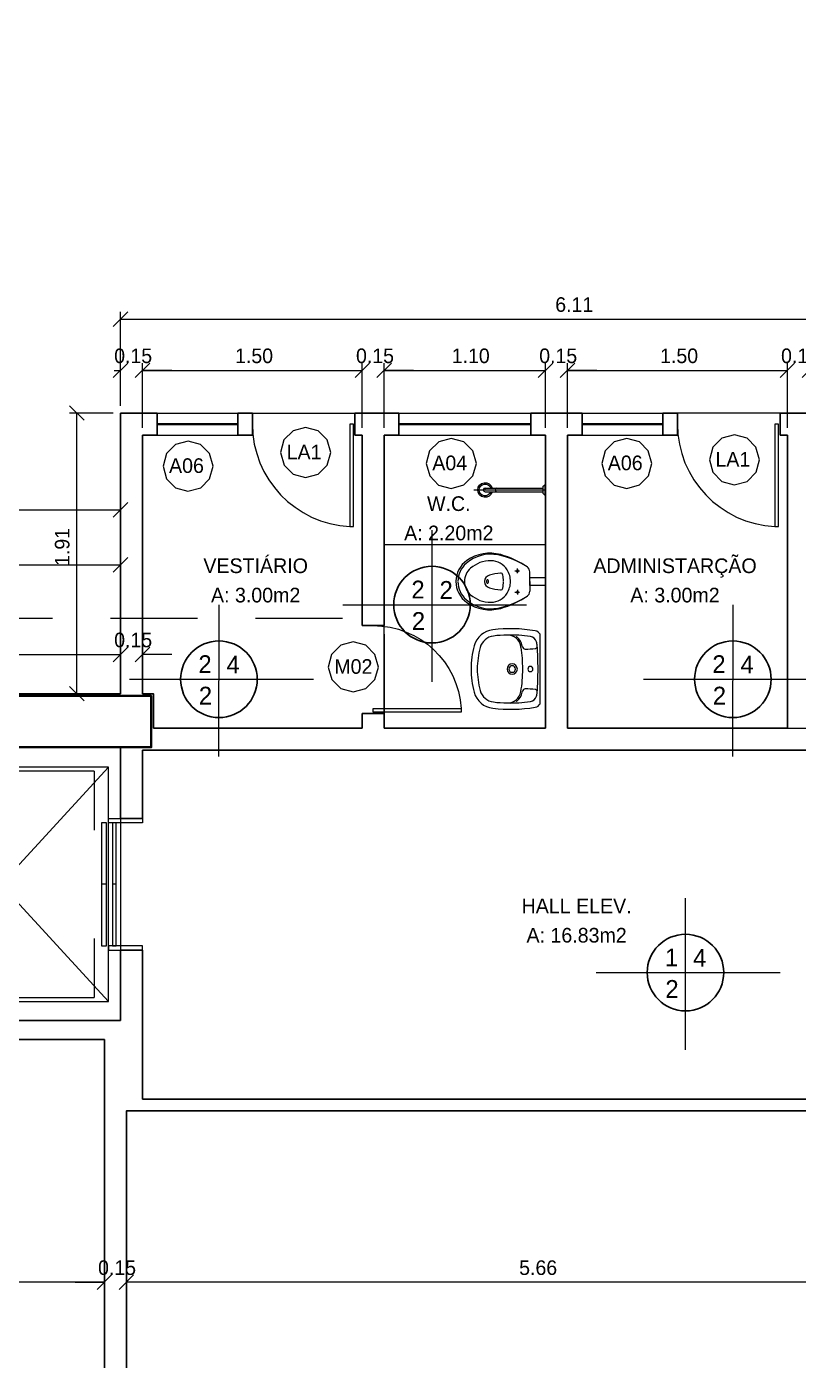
# Model space of a CAD drawing. Header units: metres. Extents: x 2.9 to 62.3, y 8 to 50.1.
# Drawn here: x 20.52 to 25.79, y 17.63 to 26.72 of the extents above; entities that cross this region are included whole.
import ezdxf
from ezdxf.enums import TextEntityAlignment as Align

# ---------------------------------------------------------------- set-up
doc = ezdxf.new("R2010")
doc.units = ezdxf.units.M
doc.header["$MEASUREMENT"] = 0
for name, pattern in [('DGN Style 2', [0.98853, 0.593118, -0.395412]), ('DGN Style 3', [1.383942, 0.98853, -0.395412]), ('DGN Style 4', [1.582636, 0.790824, -0.395412, 0.00098853, -0.395412])]:
    doc.linetypes.add(name, pattern=pattern)
doc.layers.get('Defpoints').update_dxf_attribs({"lineweight": 0})
for name, color, linetype, lineweight in [('24 - Textos Gerais', 7, 'Continuous', 0), ('34 - Mobiliário', 7, 'Continuous', 0), ('Level 12', 7, 'Continuous', 0), ('Level 14', 7, 'Continuous', 0), ('Level 15', 7, 'Continuous', 0), ('Level 24-1', 7, 'Continuous', 0), ('Level 3', 7, 'Continuous', 0), ('Level 43', 7, 'Continuous', 0), ('Level 44', 7, 'Continuous', 0), ('Level 7', 7, 'Continuous', 0)]:
    doc.layers.add(name, color=color, linetype=linetype, lineweight=lineweight)
doc.styles.add('Style-INTL_ENGINEERING', font='INTL_ENGINEERING.shx')
doc.dimstyles.get("Standard").update_dxf_attribs({"dimtxt": 0.18, "dimasz": 0.18, "dimexe": 0.18, "dimexo": 0.0625, "dimgap": 0.09, "dimtad": 0, "dimtih": 1, "dimtoh": 1, "dimdec": 4, "dimzin": 1, "dimdsep": 46, "dimtxsty": 'Standard', "dimcen": 0, "dimadec": 0, "dimazin": 0, "dimtfac": 1, "dimtdec": 4, "dimtofl": 0, "dimtmove": 0, "dimatfit": 3, "dimfxl": 0, "dimtolj": 1, "dimtzin": 1, "dimarcsym": 0})

# ---------------------------------------------------------------- blocks, each defined once
blk = doc.blocks.new('P70D')
at = {"layer": 'Level 14', "color": 7, "linetype": 'Continuous', "lineweight": 13}
for p, q in [((0.035, 0.775), (0.01, 0.775)), ((0.01, 0.775), (0.01, 0.075)), ((0.035, 0.075), (0.035, 0.775)), ((0.01, 0.075), (0.035, 0.075))]:
    blk.add_line(p, q, dxfattribs=at)
blk.add_arc((0, 0.075), 0.7, 0, 87.13402, dxfattribs=at)
at = {"layer": 'Level 7', "color": 7, "linetype": 'Continuous', "lineweight": 30}
for p, q in [((0, 0), (0, 0.15)), ((0.7, 0), (0.7, 0.15))]:
    blk.add_line(p, q, dxfattribs=at)
blk = doc.blocks.new('P60D')
at = {"layer": 'Level 14', "color": 7, "linetype": 'Continuous', "lineweight": 13}
for p, q in [((0.035, 0.675), (0.01, 0.675)), ((0.01, 0.675), (0.01, 0.075)), ((0.035, 0.075), (0.035, 0.675)), ((0.01, 0.075), (0.035, 0.075))]:
    blk.add_line(p, q, dxfattribs=at)
blk.add_arc((0, 0.075), 0.6, 0, 86.65585, dxfattribs=at)
at = {"layer": 'Level 7', "color": 7, "linetype": 'Continuous', "lineweight": 30}
for p, q in [((0, 0), (0, 0.15)), ((0.6, 0), (0.6, 0.15))]:
    blk.add_line(p, q, dxfattribs=at)
blk = doc.blocks.new('*U21')
at = {"layer": '24 - Textos Gerais', "color": 172, "linetype": 'Continuous', "lineweight": 0}
for p, q in [((-0.2441, 0.035), (-0.2441, -0.035)), ((-0.2441, 0.035), (-0.2391, 0.035)), ((-0.2391, 0.035), (-0.2391, -0.035)), ((-0.2291, 0.025), (-0.2391, 0.035)), ((-0.2291, -0.025), (-0.2291, 0.025)), ((0.168, 0.0125), (-0.2291, 0.0125)), ((-0.2441, -0.035), (-0.2391, -0.035)), ((-0.2391, -0.035), (-0.2291, -0.025)), ((0.168, -0.0125), (-0.2291, -0.0125))]:
    blk.add_line(p, q, dxfattribs=at)
at = {"layer": '24 - Textos Gerais', "color": 172, "linetype": 'DGN Style 4', "lineweight": 13}
blk.add_line((0.2441, 0), (-0.2441, 0), dxfattribs=at)
at = {"layer": '24 - Textos Gerais', "color": 172, "linetype": 'Continuous', "lineweight": 0, "extrusion": (0, 0, -1)}
for centre in [(-0.088, 0), (-0.168, 0)]:
    blk.add_arc(centre, 0.0125, 90, 270, dxfattribs=at)
at = {"layer": '24 - Textos Gerais', "color": 172, "linetype": 'Continuous', "lineweight": 0}
for radius, start, end in [(0.05, 194.47751, 165.52249), (0.04, 198.20996, 161.79004)]:
    blk.add_arc((0.168, 0), radius, start, end, dxfattribs=at)
blk.add_point((0.168, 0.011), dxfattribs=at)
blk = doc.blocks.new('*D30')
at = {"layer": 'Defpoints'}
for p in [(21.2045, 18.4858), (26.8595, 18.4858), (21.2045, 18.1599), (24.032, 18.1599)]:
    blk.add_point(p, dxfattribs=at)
at = {"layer": 'Level 43', "color": 2, "linetype": 'Continuous', "lineweight": 0}
for p, q in [((21.2045, 18.4363), (21.2045, 18.1104)), ((26.8595, 18.4363), (26.8595, 18.1104)), ((21.1547, 18.1102), (21.2542, 18.2097)), ((26.9092, 18.2097), (26.8097, 18.1102)), ((26.8595, 18.1599), (21.2045, 18.1599))]:
    blk.add_line(p, q, dxfattribs=at)
at = {"layer": 'Level 43', "color": 2, "linetype": 'Continuous', "lineweight": 0, "style": 'Style-INTL_ENGINEERING'}
blk.add_text('5.66', height=0.0995, dxfattribs=at).set_placement((23.8847, 18.2592), align=Align.MIDDLE_LEFT)
blk = doc.blocks.new('_Oblique')
at = {"color": 0, "linetype": 'ByBlock', "lineweight": -2}
blk.add_line((0.5, 0.5), (-0.5, -0.5), dxfattribs=at)
blk = doc.blocks.new('*D31')
at = {"layer": 'Defpoints'}
for p in [(21.0545, 18.9725), (21.2045, 18.4858), (21.0545, 18.1599), (21.1295, 18.1599)]:
    blk.add_point(p, dxfattribs=at)
at = {"layer": 'Level 43', "color": 2, "linetype": 'Continuous', "lineweight": 0}
for p, q in [((21.0545, 18.923), (21.0545, 18.1104)), ((21.2045, 18.4363), (21.2045, 18.1104)), ((21.1042, 18.2097), (21.0047, 18.1102)), ((21.1547, 18.1102), (21.2542, 18.2097)), ((20.855, 18.1599), (21.0545, 18.1599)), ((21.2474, 18.1599), (21.2045, 18.1599))]:
    blk.add_line(p, q, dxfattribs=at)
at = {"layer": 'Level 43', "color": 2, "linetype": 'Continuous', "lineweight": 0, "style": 'Style-INTL_ENGINEERING'}
blk.add_text('0.15', height=0.0995, dxfattribs=at).set_placement((21.0115, 18.2592), align=Align.MIDDLE_LEFT)
blk = doc.blocks.new('*D32')
at = {"layer": 'Defpoints'}
for p in [(21.0545, 18.9725), (15.3343, 18.1599), (18.1944, 18.1599), (15.3343, 17.7912)]:
    blk.add_point(p, dxfattribs=at)
at = {"layer": 'Level 43', "color": 2, "linetype": 'Continuous', "lineweight": 0}
for p, q in [((21.0545, 18.923), (21.0545, 18.1104)), ((15.2845, 18.1102), (15.384, 18.2097)), ((15.3343, 17.8407), (15.3343, 18.2094)), ((21.1042, 18.2097), (21.0047, 18.1102)), ((21.0545, 18.1599), (15.3343, 18.1599))]:
    blk.add_line(p, q, dxfattribs=at)
at = {"layer": 'Level 43', "color": 2, "linetype": 'Continuous', "lineweight": 0, "style": 'Style-INTL_ENGINEERING'}
blk.add_text('5.72', height=0.0995, dxfattribs=at).set_placement((18.0526, 18.2592), align=Align.MIDDLE_LEFT)
blk = doc.blocks.new('*D95')
at = {"layer": 'Defpoints'}
for p in [(24.219, 24.7299), (27.2738, 24.7299), (21.1643, 24.089), (27.2738, 21.939)]:
    blk.add_point(p, dxfattribs=at)
at = {"layer": 'Level 43', "color": 2, "linetype": 'Continuous', "lineweight": 0}
for p, q in [((21.1145, 24.6801), (21.214, 24.7796)), ((21.1643, 24.1385), (21.1643, 24.7794)), ((27.3236, 24.7796), (27.2241, 24.6801)), ((27.2738, 21.9885), (27.2738, 24.7794)), ((21.1643, 24.7299), (27.2738, 24.7299))]:
    blk.add_line(p, q, dxfattribs=at)
at = {"layer": 'Level 43', "color": 2, "linetype": 'Continuous', "lineweight": 0, "style": 'Style-INTL_ENGINEERING'}
blk.add_text('6.11', height=0.0995, dxfattribs=at).set_placement((24.1309, 24.8291), align=Align.MIDDLE_LEFT)
blk = doc.blocks.new('*D98')
at = {"layer": 'Defpoints'}
for p in [(21.1643, 23.1318), (19.5743, 23.0543), (21.1643, 23.0543), (17.9843, 22.689)]:
    blk.add_point(p, dxfattribs=at)
at = {"layer": 'Level 43', "color": 2, "linetype": 'Continuous', "lineweight": 0}
for p, q in [((17.9345, 23.0045), (18.034, 23.104)), ((17.9843, 22.7385), (17.9843, 23.1038)), ((17.9843, 23.0543), (21.1643, 23.0543)), ((21.214, 23.104), (21.1145, 23.0045)), ((21.1643, 23.0823), (21.1643, 23.0048))]:
    blk.add_line(p, q, dxfattribs=at)
at = {"layer": 'Level 43', "color": 2, "linetype": 'Continuous', "lineweight": 0, "style": 'Style-INTL_ENGINEERING'}
blk.add_text('3.18', height=0.0995, dxfattribs=at).set_placement((19.4607, 23.1535), align=Align.MIDDLE_LEFT)
blk = doc.blocks.new('*D101')
at = {"layer": 'Defpoints'}
for p in [(20.187, 22.442), (21.1643, 22.442), (21.1643, 22.1746), (19.2097, 21.8096)]:
    blk.add_point(p, dxfattribs=at)
at = {"layer": 'Level 43', "color": 2, "linetype": 'Continuous', "lineweight": 0}
for p, q in [((19.1599, 22.3922), (19.2594, 22.4917)), ((19.2097, 21.8591), (19.2097, 22.4915)), ((21.214, 22.4917), (21.1145, 22.3922)), ((21.1643, 22.2241), (21.1643, 22.4915)), ((19.2097, 22.442), (21.1643, 22.442))]:
    blk.add_line(p, q, dxfattribs=at)
at = {"layer": 'Level 43', "color": 2, "linetype": 'Continuous', "lineweight": 0, "style": 'Style-INTL_ENGINEERING'}
blk.add_text('1.95', height=0.0995, dxfattribs=at).set_placement((20.073, 22.5412), align=Align.MIDDLE_LEFT)
blk = doc.blocks.new('*D102')
at = {"layer": 'Defpoints'}
for p in [(21.2393, 22.442), (21.3143, 22.442), (21.1643, 22.1746), (21.3143, 22.1746)]:
    blk.add_point(p, dxfattribs=at)
at = {"layer": 'Level 43', "color": 2, "linetype": 'Continuous', "lineweight": 0}
for p, q in [((21.214, 22.4917), (21.1145, 22.3922)), ((21.1643, 22.2241), (21.1643, 22.4915)), ((21.2645, 22.3922), (21.364, 22.4917)), ((21.3143, 22.2241), (21.3143, 22.4915)), ((21.1214, 22.442), (21.1643, 22.442)), ((21.5138, 22.442), (21.3143, 22.442))]:
    blk.add_line(p, q, dxfattribs=at)
at = {"layer": 'Level 43', "color": 2, "linetype": 'Continuous', "lineweight": 0, "style": 'Style-INTL_ENGINEERING'}
blk.add_text('0.15', height=0.0995, dxfattribs=at).set_placement((21.1214, 22.5412), align=Align.MIDDLE_LEFT)
blk = doc.blocks.new('*D112')
at = {"layer": 'Defpoints'}
for p in [(20.8658, 24.089), (21.1643, 24.089), (20.8658, 23.1318), (21.1643, 22.1746)]:
    blk.add_point(p, dxfattribs=at)
at = {"layer": 'Level 43', "color": 2, "linetype": 'Continuous', "lineweight": 0}
for p, q in [((20.8161, 24.1388), (20.9156, 24.0393)), ((21.1148, 24.089), (20.8163, 24.089)), ((20.8658, 22.1746), (20.8658, 24.089)), ((20.9156, 22.1249), (20.8161, 22.2244)), ((21.1148, 22.1746), (20.8163, 22.1746))]:
    blk.add_line(p, q, dxfattribs=at)
at = {"layer": 'Level 43', "color": 2, "linetype": 'Continuous', "lineweight": 0, "style": 'Style-INTL_ENGINEERING'}
blk.add_text('1.91', height=0.0995, rotation=90, dxfattribs=at).set_placement((20.7666, 23.0461), align=Align.MIDDLE_LEFT)
blk = doc.blocks.new('*D150')
at = {"layer": 'Defpoints'}
for p in [(18.1743, 23.4289), (21.1643, 23.4289), (15.1843, 22.689), (21.1643, 22.1746)]:
    blk.add_point(p, dxfattribs=at)
at = {"layer": 'Level 43', "color": 2, "linetype": 'Continuous', "lineweight": 0}
for p, q in [((15.1345, 23.3791), (15.234, 23.4786)), ((15.1843, 22.7385), (15.1843, 23.4784)), ((21.214, 23.4786), (21.1145, 23.3791)), ((21.1643, 22.2241), (21.1643, 23.4784)), ((15.1843, 23.4289), (21.1643, 23.4289))]:
    blk.add_line(p, q, dxfattribs=at)
at = {"layer": 'Level 43', "color": 2, "linetype": 'Continuous', "lineweight": 0, "style": 'Style-INTL_ENGINEERING'}
blk.add_text('5.98', height=0.0995, dxfattribs=at).set_placement((18.0321, 23.5281), align=Align.MIDDLE_LEFT)
blk = doc.blocks.new('*D158')
at = {"layer": 'Defpoints'}
for p in [(22.0643, 24.3802), (22.8143, 24.3802), (21.3143, 23.939), (22.8143, 23.939)]:
    blk.add_point(p, dxfattribs=at)
at = {"layer": 'Level 43', "color": 2, "linetype": 'Continuous', "lineweight": 0}
for p, q in [((21.2645, 24.3305), (21.364, 24.43)), ((21.3143, 23.9885), (21.3143, 24.4297)), ((22.864, 24.43), (22.7645, 24.3305)), ((22.8143, 23.9885), (22.8143, 24.4297)), ((21.3143, 24.3802), (22.8143, 24.3802))]:
    blk.add_line(p, q, dxfattribs=at)
at = {"layer": 'Level 43', "color": 2, "linetype": 'Continuous', "lineweight": 0, "style": 'Style-INTL_ENGINEERING'}
blk.add_text('1.50', height=0.0995, dxfattribs=at).set_placement((21.9464, 24.4795), align=Align.MIDDLE_LEFT)
blk = doc.blocks.new('*D159')
at = {"layer": 'Defpoints'}
for p in [(22.8893, 24.3802), (22.9643, 24.3802), (22.8143, 23.939), (22.9643, 23.939)]:
    blk.add_point(p, dxfattribs=at)
at = {"layer": 'Level 43', "color": 2, "linetype": 'Continuous', "lineweight": 0}
for p, q in [((22.864, 24.43), (22.7645, 24.3305)), ((22.8143, 23.9885), (22.8143, 24.4297)), ((22.9145, 24.3305), (23.014, 24.43)), ((22.9643, 23.9885), (22.9643, 24.4297)), ((22.7714, 24.3802), (22.8143, 24.3802)), ((23.1638, 24.3802), (22.9643, 24.3802))]:
    blk.add_line(p, q, dxfattribs=at)
at = {"layer": 'Level 43', "color": 2, "linetype": 'Continuous', "lineweight": 0, "style": 'Style-INTL_ENGINEERING'}
blk.add_text('0.15', height=0.0995, dxfattribs=at).set_placement((22.7714, 24.4795), align=Align.MIDDLE_LEFT)
blk = doc.blocks.new('*D160')
at = {"layer": 'Defpoints'}
for p in [(23.5143, 24.3802), (24.0643, 24.3802), (22.9643, 23.939), (24.0643, 23.939)]:
    blk.add_point(p, dxfattribs=at)
at = {"layer": 'Level 43', "color": 2, "linetype": 'Continuous', "lineweight": 0}
for p, q in [((22.9145, 24.3305), (23.014, 24.43)), ((22.9643, 23.9885), (22.9643, 24.4297)), ((24.114, 24.43), (24.0145, 24.3305)), ((24.0643, 23.9885), (24.0643, 24.4297)), ((22.9643, 24.3802), (24.0643, 24.3802))]:
    blk.add_line(p, q, dxfattribs=at)
at = {"layer": 'Level 43', "color": 2, "linetype": 'Continuous', "lineweight": 0, "style": 'Style-INTL_ENGINEERING'}
blk.add_text('1.10', height=0.0995, dxfattribs=at).set_placement((23.4246, 24.4795), align=Align.MIDDLE_LEFT)
blk = doc.blocks.new('*D161')
at = {"layer": 'Defpoints'}
for p in [(24.1393, 24.3802), (24.2143, 24.3802), (24.0643, 23.939), (24.2143, 23.939)]:
    blk.add_point(p, dxfattribs=at)
at = {"layer": 'Level 43', "color": 2, "linetype": 'Continuous', "lineweight": 0}
for p, q in [((24.114, 24.43), (24.0145, 24.3305)), ((24.0643, 23.9885), (24.0643, 24.4297)), ((24.1645, 24.3305), (24.264, 24.43)), ((24.2143, 23.9885), (24.2143, 24.4297)), ((24.0214, 24.3802), (24.0643, 24.3802)), ((24.4138, 24.3802), (24.2143, 24.3802))]:
    blk.add_line(p, q, dxfattribs=at)
at = {"layer": 'Level 43', "color": 2, "linetype": 'Continuous', "lineweight": 0, "style": 'Style-INTL_ENGINEERING'}
blk.add_text('0.15', height=0.0995, dxfattribs=at).set_placement((24.0214, 24.4795), align=Align.MIDDLE_LEFT)
blk = doc.blocks.new('*D162')
at = {"layer": 'Defpoints'}
for p in [(24.9643, 24.3802), (25.7143, 24.3802), (24.2143, 23.939), (25.7143, 23.939)]:
    blk.add_point(p, dxfattribs=at)
at = {"layer": 'Level 43', "color": 2, "linetype": 'Continuous', "lineweight": 0}
for p, q in [((24.1645, 24.3305), (24.264, 24.43)), ((24.2143, 23.9885), (24.2143, 24.4297)), ((25.764, 24.43), (25.6645, 24.3305)), ((25.7143, 23.9885), (25.7143, 24.4297)), ((24.2143, 24.3802), (25.7143, 24.3802))]:
    blk.add_line(p, q, dxfattribs=at)
at = {"layer": 'Level 43', "color": 2, "linetype": 'Continuous', "lineweight": 0, "style": 'Style-INTL_ENGINEERING'}
blk.add_text('1.50', height=0.0995, dxfattribs=at).set_placement((24.8464, 24.4795), align=Align.MIDDLE_LEFT)
blk = doc.blocks.new('*D163')
at = {"layer": 'Defpoints'}
for p in [(25.7893, 24.3802), (25.8643, 24.3802), (25.7143, 23.939), (25.8643, 23.939)]:
    blk.add_point(p, dxfattribs=at)
at = {"layer": 'Level 43', "color": 2, "linetype": 'Continuous', "lineweight": 0}
for p, q in [((25.764, 24.43), (25.6645, 24.3305)), ((25.7143, 23.9885), (25.7143, 24.4297)), ((25.8145, 24.3305), (25.914, 24.43)), ((25.8643, 23.9885), (25.8643, 24.4297)), ((25.6714, 24.3802), (25.7143, 24.3802)), ((26.0638, 24.3802), (25.8643, 24.3802))]:
    blk.add_line(p, q, dxfattribs=at)
at = {"layer": 'Level 43', "color": 2, "linetype": 'Continuous', "lineweight": 0, "style": 'Style-INTL_ENGINEERING'}
blk.add_text('0.15', height=0.0995, dxfattribs=at).set_placement((25.6714, 24.4795), align=Align.MIDDLE_LEFT)
blk = doc.blocks.new('*D157')
at = {"layer": 'Defpoints'}
for p in [(21.2393, 24.3802), (21.3143, 24.3802), (21.1643, 24.089), (21.3143, 23.939)]:
    blk.add_point(p, dxfattribs=at)
at = {"layer": 'Level 43', "color": 2, "linetype": 'Continuous', "lineweight": 0}
for p, q in [((21.214, 24.43), (21.1145, 24.3305)), ((21.1643, 24.1385), (21.1643, 24.4297)), ((21.2645, 24.3305), (21.364, 24.43)), ((21.3143, 23.9885), (21.3143, 24.4297)), ((21.1214, 24.3802), (21.1643, 24.3802)), ((21.5138, 24.3802), (21.3143, 24.3802))]:
    blk.add_line(p, q, dxfattribs=at)
at = {"layer": 'Level 43', "color": 2, "linetype": 'Continuous', "lineweight": 0, "style": 'Style-INTL_ENGINEERING'}
blk.add_text('0.15', height=0.0995, dxfattribs=at).set_placement((21.1214, 24.4795), align=Align.MIDDLE_LEFT)
blk = doc.blocks.new('*U166')
at = {"layer": 'Level 15', "color": 7, "linetype": 'DGN Style 3', "lineweight": 40}
blk.add_line((-0.45, 0), (0.45, 0), dxfattribs=at)
at = {"layer": 'Level 7', "color": 7, "linetype": 'Continuous', "lineweight": 30}
for p, q in [((-0.45, -0.075), (-0.45, 0.075)), ((0.45, -0.075), (0.45, 0.075))]:
    blk.add_line(p, q, dxfattribs=at)
at = {"layer": 'Level 7', "color": 7, "linetype": 'Continuous', "lineweight": 0}
for p, q in [((-0.45, 0.075), (0.45, 0.075)), ((-0.45, -0.075), (0.45, -0.075))]:
    blk.add_line(p, q, dxfattribs=at)
blk = doc.blocks.new('*U167')
at = {"layer": 'Level 15', "color": 7, "linetype": 'Continuous', "lineweight": 40}
blk.add_line((-0.45, 0), (0.1, 0), dxfattribs=at)
at = {"layer": 'Level 7', "color": 7, "linetype": 'Continuous', "lineweight": 30}
for p, q in [((-0.45, -0.075), (-0.45, 0.075)), ((0.1, -0.075), (0.1, 0.075))]:
    blk.add_line(p, q, dxfattribs=at)
at = {"layer": 'Level 7', "color": 7, "linetype": 'Continuous', "lineweight": 0}
for p, q in [((-0.45, 0.075), (0.1, 0.075)), ((-0.45, -0.075), (0.1, -0.075))]:
    blk.add_line(p, q, dxfattribs=at)
blk = doc.blocks.new('*U388')
at = {"layer": 'Level 44', "color": 4, "linetype": 'Continuous', "lineweight": 0, "flags": 128}
blk.add_lwpolyline([(0.00342, 0), (0.00294, 0.00172), (0.00172, 0.00296), (0, 0.00342), (-0.00171, 0.00296), (-0.00296, 0.00172), (-0.00341, 0), (-0.00294, -0.00171), (-0.00172, -0.00295), (-0.00001, -0.00341), (0.00173, -0.00294), (0.00295, -0.00171)], close=True, dxfattribs=at)
at = {"layer": 'Level 44', "color": 4, "linetype": 'Continuous', "lineweight": 0, "style": 'Style-INTL_ENGINEERING'}
blk.add_text('A06', height=0.001999, rotation=359.9999, dxfattribs=at).set_placement((-0.00259, -0.00093))
blk = doc.blocks.new('*U389')
at = {"layer": 'Level 44', "color": 4, "linetype": 'Continuous', "lineweight": 0, "flags": 128}
blk.add_lwpolyline([(0.00342, 0), (0.00294, 0.00172), (0.00172, 0.00296), (0, 0.00342), (-0.00171, 0.00296), (-0.00296, 0.00172), (-0.00341, 0), (-0.00294, -0.00171), (-0.00172, -0.00295), (-0.00001, -0.00341), (0.00173, -0.00294), (0.00295, -0.00171)], close=True, dxfattribs=at)
at = {"layer": 'Level 44', "color": 4, "linetype": 'Continuous', "lineweight": 0, "style": 'Style-INTL_ENGINEERING'}
blk.add_text('LA1', height=0.001999, rotation=359.9999, dxfattribs=at).set_placement((-0.00259, -0.00093))
blk = doc.blocks.new('*U378')
at = {"layer": 'Level 44', "color": 4, "linetype": 'Continuous', "lineweight": 0, "flags": 128}
blk.add_lwpolyline([(0.00342, 0), (0.00294, 0.00172), (0.00172, 0.00296), (0, 0.00342), (-0.00171, 0.00296), (-0.00296, 0.00172), (-0.00341, 0), (-0.00294, -0.00171), (-0.00172, -0.00295), (-0.00001, -0.00341), (0.00173, -0.00294), (0.00295, -0.00171)], close=True, dxfattribs=at)
at = {"layer": 'Level 44', "color": 4, "linetype": 'Continuous', "lineweight": 0, "style": 'Style-INTL_ENGINEERING'}
blk.add_text('A04', height=0.001999, rotation=359.9999, dxfattribs=at).set_placement((-0.00259, -0.00093))
blk = doc.blocks.new('*U396')
at = {"layer": 'Level 44', "color": 4, "linetype": 'Continuous', "lineweight": 0, "flags": 128}
blk.add_lwpolyline([(0.00342, 0), (0.00294, 0.00172), (0.00172, 0.00296), (0, 0.00342), (-0.00171, 0.00296), (-0.00296, 0.00172), (-0.00341, 0), (-0.00294, -0.00171), (-0.00172, -0.00295), (-0.00001, -0.00341), (0.00173, -0.00294), (0.00295, -0.00171)], close=True, dxfattribs=at)
at = {"layer": 'Level 44', "color": 4, "linetype": 'Continuous', "lineweight": 0, "style": 'Style-INTL_ENGINEERING'}
blk.add_text('M02', height=0.001999, rotation=359.9999, dxfattribs=at).set_placement((-0.00259, -0.00093))
blk = doc.blocks.new('INDESP')
at = {"layer": 'Level 3', "color": 131, "linetype": 'Continuous', "lineweight": 0}
for p, q in [((0.01506, -0.01302), (0.01507, 0.01257)), ((0.00001, 0), (0.03099, 0))]:
    blk.add_line(p, q, dxfattribs=at)
at = {"layer": 'Level 3', "color": 131, "linetype": 'Continuous', "lineweight": 13}
blk.add_line((0.0221, 0), (0.02213, 0.00002), dxfattribs=at)
at = {"layer": 'Level 3', "color": 131, "linetype": 'Continuous', "lineweight": 30}
blk.add_circle((0.01505, 0.00001), 0.00645, dxfattribs=at)
at = {"layer": 'Level 3', "color": 131, "linetype": 'Continuous', "lineweight": 30, "style": 'Style-INTL_ENGINEERING'}
for s, p in [('1', (0.01159, 0.00105)), ('4', (0.01633, 0.00098)), ('2', (0.01167, -0.00425))]:
    blk.add_text(s, height=0.003, rotation=0, dxfattribs=at).set_placement(p)
blk = doc.blocks.new('INDESP_4')
at = {"layer": 'Level 3', "color": 131, "linetype": 'Continuous', "lineweight": 0}
for p, q in [((0.01506, -0.01302), (0.01507, 0.01257)), ((0.00001, 0), (0.03099, 0))]:
    blk.add_line(p, q, dxfattribs=at)
at = {"layer": 'Level 3', "color": 131, "linetype": 'Continuous', "lineweight": 13}
blk.add_line((0.0221, 0), (0.02213, 0.00002), dxfattribs=at)
at = {"layer": 'Level 3', "color": 131, "linetype": 'Continuous', "lineweight": 30}
blk.add_circle((0.01505, 0.00001), 0.00645, dxfattribs=at)
at = {"layer": 'Level 3', "color": 131, "linetype": 'Continuous', "lineweight": 30, "style": 'Style-INTL_ENGINEERING'}
for p in [(0.01159, 0.00105), (0.01633, 0.00098), (0.01167, -0.00425)]:
    blk.add_text('2', height=0.003, rotation=0, dxfattribs=at).set_placement(p)
blk = doc.blocks.new('INDESP_5')
at = {"layer": 'Level 3', "color": 131, "linetype": 'Continuous', "lineweight": 0}
for p, q in [((0.01506, -0.01302), (0.01507, 0.01257)), ((0.00001, 0), (0.03099, 0))]:
    blk.add_line(p, q, dxfattribs=at)
at = {"layer": 'Level 3', "color": 131, "linetype": 'Continuous', "lineweight": 13}
blk.add_line((0.0221, 0), (0.02213, 0.00002), dxfattribs=at)
at = {"layer": 'Level 3', "color": 131, "linetype": 'Continuous', "lineweight": 30}
blk.add_circle((0.01505, 0.00001), 0.00645, dxfattribs=at)
at = {"layer": 'Level 3', "color": 131, "linetype": 'Continuous', "lineweight": 30, "style": 'Style-INTL_ENGINEERING'}
for s, p in [('2', (0.01159, 0.00105)), ('4', (0.01633, 0.00098)), ('2', (0.01167, -0.00425))]:
    blk.add_text(s, height=0.003, rotation=0, dxfattribs=at).set_placement(p)
blk = doc.blocks.new('ELEV1_')
at = {"color": 7, "linetype": 'Continuous', "lineweight": 30}
for p, q in [((-0.45, 0), (-0.45, 0.15)), ((0.45, 0), (0.45, 0.15))]:
    blk.add_line(p, q, dxfattribs=at)
at = {"color": 7, "linetype": 'Continuous', "lineweight": 0}
blk.add_line((-0.45, 0), (0.45, 0), dxfattribs=at)
at = {"color": 120, "linetype": 'Continuous', "lineweight": 0}
for p, q in [((0.8, -1.5489), (-0.8, -0.0826)), ((0.8, -0.0827), (-0.8, -1.5489)), ((-0.42, -0.03), (-0.42, -0.055)), ((0.42, -0.03), (-0.42, -0.03)), ((-0.42, -0.055), (0.42, -0.055)), ((0, -0.03), (0, -0.055)), ((0.42, -0.055), (0.42, -0.03)), ((-0.7713, -0.18), (-0.7713, -1.5201)), ((-0.7713, -0.18), (-0.37, -0.18)), ((-0.42, -0.095), (-0.42, -0.13)), ((0.42, -0.095), (-0.42, -0.095)), ((-0.42, -0.13), (0.42, -0.13)), ((0, -0.095), (0, -0.13)), ((0.37, -0.18), (0.7713, -0.18)), ((0.42, -0.13), (0.42, -0.095)), ((0.7713, -1.5202), (0.7713, -0.18)), ((-0.7713, -1.5201), (0.7713, -1.5202)), ((-0.5713, -1.7076), (-0.5713, -1.6452)), ((-0.5713, -1.7076), (0.6712, -1.7076)), ((0.6712, -1.7076), (0.6712, -1.6451))]:
    blk.add_line(p, q, dxfattribs=at)
at = {"color": 120, "linetype": 'Continuous', "lineweight": 0, "flags": 128}
for points in [[(-0.42, -0.0827), (-0.45, -0.0827), (-0.45, 0.15), (-0.42, 0.15)], [(0.42, -0.0826), (0.45, -0.0826), (0.45, 0.15), (0.42, 0.15)], [(-0.8, -1.5489), (0.8, -1.5489), (0.8, -0.0827), (-0.8, -0.0826)], [(-0.5713, -1.6452), (0.6712, -1.6451), (0.6712, -1.5651), (-0.5712, -1.5652)]]:
    blk.add_lwpolyline(points, close=True, dxfattribs=at)

msp = doc.modelspace()

# ---------------------------------------------------------------- linework, layer by layer
at = {"layer": '34 - Mobiliário', "lineweight": 0}
for p, q in [((24.0643, 23.1899), (22.9643, 23.1899)), ((23.8729, 22.9959), (23.8729, 23.029)), ((23.8561, 23.0124), (23.8866, 23.0124)), ((23.9569, 22.9399), (23.9569, 23.0058)), ((23.9569, 22.9664), (24.0643, 22.9664)), ((23.9569, 22.9134), (23.9569, 22.9664)), ((23.9569, 22.9399), (23.9569, 22.8739)), ((24.0643, 22.9664), (24.0643, 22.9134)), ((23.8561, 22.8674), (23.8866, 22.8674)), ((23.8729, 22.8838), (23.8729, 22.8507)), ((24.0643, 22.9134), (23.9569, 22.9134)), ((24.0283, 22.3429), (24.0283, 22.5797)), ((24.0283, 22.106), (24.0283, 22.3429))]:
    msp.add_line(p, q, dxfattribs=at)
for centre, radius, start, end in [((23.6881, 22.8761), 0.25, 78.05806, 131.41965), ((23.6855, 22.8581), 0.275, 74.5809, 125.12512), ((23.6157, 22.5337), 0.6001, 57.46263, 78.05692), ((23.5989, 22.5446), 0.6002, 55.22347, 74.57166), ((23.6279, 22.9398), 0.175, 125.12151, 179.56391), ((23.6319, 22.9398), 0.165, 131.41624, 179.55796), ((23.6319, 22.9399), 0.12, 131.41979, 180.00022), ((23.6882, 22.8761), 0.205, 89.04155, 131.41772), ((23.6893, 22.9467), 0.1344, 32.35006, 89.03973), ((23.683, 22.9426), 0.142, 358.74136, 32.35566), ((23.8729, 23.0124), 0.007, 0.00022, 180.00022), ((23.9169, 23.0058), 0.04, 0.00022, 57.46309), ((23.628, 22.9398), 0.175, 180.00022, 234.86938), ((23.6319, 22.9399), 0.165, 180.44247, 228.5842), ((23.6319, 22.9399), 0.12, 180.00022, 228.58064), ((23.693, 22.9399), 0.045, 104.97071, 179.66957), ((23.693, 22.9399), 0.045, 180.78053, 255.04565), ((23.6768, 22.94), 0.0158, 148.38659, 180.69911), ((23.6768, 22.9397), 0.0158, 179.30133, 211.61384), ((23.668, 22.9454), 0.00547, 31.62719, 148.36223), ((23.668, 22.9343), 0.00547, 211.6382, 328.37325), ((23.6592, 22.94), 0.0158, 359.24321, 31.6121), ((23.6592, 22.9397), 0.0158, 328.38834, 0.75723), ((23.7931, 22.5661), 0.4319, 94.75865, 104.98341), ((23.7585, 22.9815), 0.015, 10.22619, 94.71056), ((23.5273, 22.9395), 0.2499, 0.95132, 10.26407), ((23.5271, 22.939), 0.25, 349.88112, 0.00022), ((23.6829, 22.9371), 0.142, 327.65621, 0.93576), ((23.8729, 23.0124), 0.007, 180.00019, 0.00024), ((23.6881, 23.0036), 0.205, 228.58284, 270.96598), ((23.7926, 23.3124), 0.4307, 255.03134, 265.28449), ((23.6893, 22.933), 0.1344, 270.9607, 327.65037), ((23.6159, 23.3458), 0.5998, 281.92817, 302.53059), ((23.7585, 22.8982), 0.015, 265.24665, 349.75164), ((23.599, 23.335), 0.6, 285.41982, 304.77156), ((23.8729, 22.8674), 0.007, 0.00022, 180.00022), ((23.8729, 22.8674), 0.007, 180.00022, 0.00022), ((23.9169, 22.8739), 0.04, 302.51294, 359.01266), ((23.6882, 23.0036), 0.25, 228.5812, 281.93912), ((23.6855, 23.0217), 0.275, 234.87786, 285.41324), ((23.7222, 22.4616), 0.1501, 96.92272, 164.64369), ((23.7219, 22.4616), 0.1071, 96.94199, 164.65762), ((23.8243, 21.6204), 0.9975, 80.24316, 96.92271), ((23.8243, 21.6204), 0.9545, 91.28855, 96.94149), ((23.8243, 21.6204), 0.9545, 81.73899, 91.28882), ((23.8049, 22.4826), 0.092, 10.4691, 91.2889), ((23.867, 22.5572), 0.005, 45.19599, 225.4375), ((23.9543, 22.5155), 0.05, 14.42411, 81.73894), ((23.9854, 22.5541), 0.05, 30.81267, 80.24316), ((24.1545, 22.3429), 0.5985, 164.64369, 180.00022), ((24.1545, 22.3429), 0.5557, 164.65735, 180.00022), ((23.8049, 22.4826), 0.1021, 10.46898, 49.96604), ((23.0985, 22.3521), 0.8104, 9.45358, 10.46898), ((23.0985, 22.3521), 0.8104, 359.35111, 9.80205), ((23.0985, 22.3521), 0.8204, 10.06089, 10.46922), ((23.926, 22.4989), 0.02, 190.06018, 270.48629), ((23.9177, 23.4794), 1.0005, 270.48688, 274.34676), ((23.9924, 22.4967), 0.015, 274.34665, 4.44137), ((23.8574, 22.4905), 0.1501, 4.57501, 14.42394), ((22.0123, 22.3429), 2.0011, 359.99999, 4.57502), ((24.1545, 22.3429), 0.5985, 180.00024, 195.35677), ((24.1545, 22.3429), 0.5557, 180.00013, 195.343), ((23.8374, 22.3429), 0.035, 0.00022, 180.00022), ((23.8374, 22.3429), 0.035, 180.00022, 0.00022), ((23.8374, 22.3429), 0.0225, 0.00022, 180.00022), ((23.8374, 22.3429), 0.0225, 180.00022, 0.00022), ((23.0985, 22.3337), 0.8104, 349.64932, 0.64932), ((23.9611, 22.3429), 0.0175, 0.00022, 180.00022), ((23.9611, 22.3429), 0.0175, 180.00022, 0.00022), ((22.0123, 22.3429), 2.0011, 355.42541, 0.00044), ((23.926, 22.1869), 0.02, 89.51368, 169.9398), ((23.9177, 21.2064), 1.0005, 85.6541, 89.51398), ((23.9924, 22.1891), 0.015, 355.55838, 85.6531), ((23.7222, 22.2241), 0.1501, 195.35675, 263.07772), ((23.7219, 22.2242), 0.1071, 195.34313, 263.05878), ((23.8243, 23.0654), 0.9545, 263.05873, 268.71164), ((23.8049, 22.2032), 0.092, 268.71164, 351.03045), ((23.8243, 23.0654), 0.9545, 268.71164, 278.26148), ((23.867, 22.1286), 0.005, 134.56113, 314.80265), ((23.8049, 22.2032), 0.1021, 310.03438, 349.53143), ((23.0985, 22.3337), 0.8204, 349.53145, 349.93979), ((23.9543, 22.1703), 0.05, 278.26138, 345.57622), ((23.8574, 22.1952), 0.1501, 345.57632, 355.42525), ((23.8243, 23.0654), 0.9975, 263.07777, 279.75732), ((23.9854, 22.1317), 0.05, 279.75727, 329.18776)]:
    msp.add_arc(centre, radius, start, end, dxfattribs=at)
at = {"layer": 'Level 24-1', "color": 7, "linetype": 'DGN Style 2', "lineweight": 0, "flags": 128}
msp.add_lwpolyline([(33.7253, 21.9391), (38.0346, 21.939), (38.0346, 22.689), (46.8646, 22.689), (46.8646, 21.289), (50.6245, 21.289), (50.6245, 14.579), (49.9246, 14.579), (49.9246, 14.079), (49.3745, 13.529), (39.8467, 13.529), (39.2267, 12.909), (31.9114, 12.909), (31.6938, 13.1263), (29.3053, 13.1263), (29.0877, 12.909), (21.7724, 12.909), (21.1524, 13.529), (11.6245, 13.529), (11.0746, 14.079), (11.0746, 14.579), (10.3745, 14.579), (10.3745, 21.289), (14.1346, 21.289), (14.1346, 22.689), (22.9645, 22.689), (22.9645, 21.939), (27.2738, 21.939), (27.2738, 26.7246), (33.7241, 26.7246), (33.7253, 21.9391)], dxfattribs=at)
at = {"layer": 'Level 43', "color": 7, "linetype": 'Continuous', "lineweight": 30}
for p, q in [((21.1645, 21.324), (21.1645, 21.8096)), ((21.3146, 21.324), (21.3146, 21.789)), ((21.1645, 19.9457), (21.1645, 20.424)), ((21.3146, 19.8157), (21.3146, 20.424)), ((21.1645, 19.9457), (19.2097, 19.9457)), ((21.0545, 19.8157), (19.0597, 19.8157))]:
    msp.add_line(p, q, dxfattribs=at)
at = {"layer": 'Level 43', "color": 131, "linetype": 'Continuous', "lineweight": 40, "flags": 128}
msp.add_lwpolyline([(19.0745, 22.1596), (21.3745, 22.1596), (21.3745, 21.8096), (19.0745, 21.8096)], close=True, dxfattribs=at)
at = {"layer": 'Level 7', "color": 7, "linetype": 'Continuous', "lineweight": 30}
for p, q in [((21.1643, 22.1746), (21.1643, 24.089)), ((21.4143, 24.089), (21.1643, 24.089)), ((22.0643, 24.089), (21.9643, 24.089)), ((23.0643, 24.089), (22.7643, 24.089)), ((24.3143, 24.089), (23.9643, 24.089)), ((24.9643, 24.089), (24.8643, 24.089)), ((26.219, 24.089), (25.6643, 24.089)), ((21.3143, 22.1746), (21.3143, 23.939)), ((21.4143, 23.939), (21.3143, 23.939)), ((22.0643, 23.939), (21.9643, 23.939)), ((22.8143, 23.939), (22.7643, 23.939)), ((22.8143, 22.639), (22.8143, 23.939)), ((22.9643, 22.639), (22.9643, 23.939)), ((23.0643, 23.939), (22.9643, 23.939)), ((24.0643, 23.939), (23.9643, 23.939)), ((24.0643, 21.939), (24.0643, 23.939)), ((24.2143, 21.939), (24.2143, 23.939)), ((24.3143, 23.939), (24.2143, 23.939)), ((24.9643, 23.939), (24.8643, 23.939)), ((25.7143, 23.939), (25.6643, 23.939)), ((25.7143, 21.939), (25.7143, 23.939)), ((22.8143, 21.939), (22.8143, 22.039)), ((22.9643, 21.939), (22.9643, 22.039)), ((22.8143, 21.939), (21.3895, 21.939)), ((24.0643, 21.939), (22.9645, 21.939)), ((25.7143, 21.939), (24.2143, 21.939)), ((28.3895, 21.789), (21.3143, 21.789)), ((21.0545, 15.5141), (21.0545, 19.8157)), ((21.3143, 19.409), (21.3143, 19.8157))]:
    msp.add_line(p, q, dxfattribs=at)
at = {"layer": 'Level 7', "color": 7, "linetype": 'Continuous', "lineweight": 0}
for p, q in [((22.0643, 24.089), (22.7643, 24.089)), ((25.6643, 24.089), (24.9643, 24.089)), ((22.9643, 22.039), (22.9643, 22.639))]:
    msp.add_line(p, q, dxfattribs=at)
at = {"layer": 'Level 7', "color": 7, "linetype": 'Continuous', "lineweight": 30, "flags": 128}
for points in [[(19.0595, 21.789), (19.0595, 22.1746), (21.1643, 22.1746)], [(21.3143, 22.1746), (21.3895, 22.1746), (21.3895, 21.939)], [(21.032, 19.9457), (21.1643, 19.9457), (21.1643, 20.0318)], [(26.9493, 15.3996), (26.9493, 19.409), (21.3143, 19.409)], [(26.8595, 15.3996), (26.8595, 19.329), (21.2045, 19.329), (21.2045, 15.5141)]]:
    msp.add_lwpolyline(points, dxfattribs=at)

# ---------------------------------------------------------------- block references
at = {"layer": '34 - Mobiliário', "lineweight": 0, "extrusion": (0, 0, -1)}
msp.add_blockref('*U21', (-23.8202, 23.5644), dxfattribs=at)
at = {"layer": 'Level 3', "color": 131, "linetype": 'Continuous', "lineweight": 30, "xscale": 40.50002794240174, "yscale": 40.50002794240174, "zscale": 40.50002794240174, "rotation": 0.0006587766262007}
for name, p in [('INDESP_4', (22.68, 22.7817)), ('INDESP_5', (21.2266, 22.2726)), ('INDESP_5', (24.7332, 22.2726)), ('INDESP', (24.4098, 20.2717))]:
    msp.add_blockref(name, p, dxfattribs=at)
at = {"layer": 'Level 43', "color": 120, "linetype": 'Continuous', "lineweight": 0, "xscale": 1.000000000097578, "yscale": 1.000000000097578, "rotation": 270.000800414153}
msp.add_blockref('ELEV1_', (21.1645, 20.8741), dxfattribs=at)
at = {"layer": 'Level 44', "color": 4, "linetype": 'Continuous', "lineweight": 0, "xscale": 50.00000000487893, "yscale": 50.00000000487893, "zscale": 50.00000000487893, "rotation": 0.0008004141529982}
for name, p in [('*U389', (22.4276, 23.8195)), ('*U389', (25.3531, 23.7701)), ('*U388', (21.6252, 23.7268)), ('*U378', (23.4213, 23.7454)), ('*U388', (24.6187, 23.7454)), ('*U396', (22.7528, 22.3566))]:
    msp.add_blockref(name, p, dxfattribs=at)
at = {"layer": 'Level 7', "color": 7, "linetype": 'Continuous', "lineweight": 30}
for name, p in [('*U167', (21.8643, 24.014)), ('*U166', (23.5143, 24.014)), ('*U167', (24.7643, 24.014))]:
    msp.add_blockref(name, p, dxfattribs=at)
at = {"layer": 'Level 7', "color": 7, "linetype": 'Continuous', "lineweight": 30, "rotation": 180}
for p in [(22.7643, 24.089), (25.6643, 24.089)]:
    msp.add_blockref('P70D', p, dxfattribs=at)
at = {"layer": 'Level 7', "color": 7, "linetype": 'Continuous', "lineweight": 30, "yscale": -1, "rotation": 90.00000000000004}
msp.add_blockref('P60D', (22.8143, 22.039), dxfattribs=at)

# ---------------------------------------------------------------- texts
at = {"layer": 'Level 12', "color": 2, "linetype": 'Continuous', "lineweight": 13, "attachment_point": 5, "line_spacing_factor": 1.200006, "style": 'Style-INTL_ENGINEERING'}
for s, insert, char_height in [('W.C.\\PA: 2.20m2\\P', (23.4044, 23.3702), 0.1), ('VESTIÁRIO\\PA: 3.00m2\\P', (22.0867, 22.9465), 0.1), ('ADMINISTARÇÃO\\PA: 3.00m2\\P', (24.9477, 22.9465), 0.099999), ('HALL ELEV.\\PA: 16.83m2\\P', (24.2765, 20.6263), 0.1)]:
    msp.add_mtext(s, dxfattribs=dict(at, insert=insert, char_height=char_height))

# ---------------------------------------------------------------- dimensions: what is measured, and where the dimension line sits
at = {"layer": 'Level 43', "color": 2, "linetype": 'Continuous', "lineweight": 0}
for base, p1, p2, picture, middle in [((27.2738, 24.7299), (21.1643, 24.089), (27.2738, 21.939), '*D95', (24.219, 24.7299)), ((22.8143, 24.3802), (21.3143, 23.939), (22.8143, 23.939), '*D158', (22.0643, 24.3802)), ((24.0643, 24.3802), (22.9643, 23.939), (24.0643, 23.939), '*D160', (23.5143, 24.3802)), ((25.7143, 24.3802), (24.2143, 23.939), (25.7143, 23.939), '*D162', (24.9643, 24.3802)), ((21.1643, 23.4289), (15.1843, 22.689), (21.1643, 22.1746), '*D150', (18.1743, 23.4289)), ((21.1643, 23.0543), (17.9843, 22.689), (21.1643, 23.1318), '*D98', (19.5743, 23.0543)), ((21.1643, 22.442), (19.2097, 21.8096), (21.1643, 22.1746), '*D101', (20.187, 22.442))]:
    dim = msp.add_linear_dim(base=base, p1=p1, p2=p2, dimstyle='Standard', override={"dimtxt": 0.0995, "dimasz": 0.0995, "dimexe": 0.0495, "dimexo": 0.0495, "dimgap": 0.0495, "dimtad": 1, "dimtih": 0, "dimtoh": 0, "dimdec": 2, "dimzin": 3, "dimtxsty": 'Style-INTL_ENGINEERING', "dimblk": 'Oblique', "dimclre": 2, "dimtdec": 2, "dimatfit": 1, "dimfrac": 2, "dimtolj": 0, "dimtzin": 3, "dimlwe": 0}, dxfattribs=at)
    dim.commit()
    dim.dimension.update_dxf_attribs({"geometry": picture, "text_midpoint": middle})
for base, p1, p2, picture, middle in [((21.3143, 24.3802), (21.1643, 24.089), (21.3143, 23.939), '*D157', (21.2393, 24.3802)), ((22.9643, 24.3802), (22.8143, 23.939), (22.9643, 23.939), '*D159', (22.8893, 24.3802)), ((24.2143, 24.3802), (24.0643, 23.939), (24.2143, 23.939), '*D161', (24.1393, 24.3802)), ((25.8643, 24.3802), (25.7143, 23.939), (25.8643, 23.939), '*D163', (25.7893, 24.3802)), ((21.3143, 22.442), (21.1643, 22.1746), (21.3143, 22.1746), '*D102', (21.2393, 22.442))]:
    dim = msp.add_linear_dim(base=base, p1=p1, p2=p2, dimstyle='Standard', override={"dimtxt": 0.0995, "dimasz": 0.0995, "dimexe": 0.0495, "dimexo": 0.0495, "dimgap": 0.0495, "dimtad": 1, "dimtih": 0, "dimtoh": 0, "dimdec": 2, "dimzin": 3, "dimtxsty": 'Style-INTL_ENGINEERING', "dimblk": 'Oblique', "dimclre": 2, "dimtdec": 2, "dimatfit": 1, "dimfrac": 2, "dimtolj": 0, "dimtzin": 3, "dimlwe": 0}, dxfattribs=at)
    dim.commit()
    dim.dimension.update_dxf_attribs({"geometry": picture, "text_midpoint": middle, "dimtype": 160})
for base, p1, p2, angle, picture, middle in [((20.8658, 24.089), (21.1643, 22.1746), (21.1643, 24.089), 90, '*D112', (20.8658, 23.1318)), ((15.3343, 18.1599), (21.0545, 18.9725), (15.3343, 17.7912), 180, '*D32', (18.1944, 18.1599)), ((21.2044570745, 18.1599317548), (26.8594570745, 18.4858317548), (21.2044570745, 18.4858317548), 180, '*D30', (24.0319570745, 18.1599317548))]:
    dim = msp.add_linear_dim(base=base, p1=p1, p2=p2, angle=angle, dimstyle='Standard', override={"dimtxt": 0.0995, "dimasz": 0.0995, "dimexe": 0.0495, "dimexo": 0.0495, "dimgap": 0.0495, "dimtad": 1, "dimtih": 0, "dimtoh": 0, "dimdec": 2, "dimzin": 3, "dimtxsty": 'Style-INTL_ENGINEERING', "dimblk": 'Oblique', "dimclre": 2, "dimtdec": 2, "dimatfit": 1, "dimfrac": 2, "dimtolj": 0, "dimtzin": 3, "dimlwe": 0}, dxfattribs=at)
    dim.commit()
    dim.dimension.update_dxf_attribs({"geometry": picture, "text_midpoint": middle})
dim = msp.add_linear_dim(base=(21.0545, 18.1599), p1=(21.2045, 18.4858), p2=(21.0545, 18.9725), angle=180, dimstyle='Standard', override={"dimtxt": 0.0995, "dimasz": 0.0995, "dimexe": 0.0495, "dimexo": 0.0495, "dimgap": 0.0495, "dimtad": 1, "dimtih": 0, "dimtoh": 0, "dimdec": 2, "dimzin": 3, "dimtxsty": 'Style-INTL_ENGINEERING', "dimblk": 'Oblique', "dimclre": 2, "dimtdec": 2, "dimatfit": 1, "dimfrac": 2, "dimtolj": 0, "dimtzin": 3, "dimlwe": 0}, dxfattribs=at)
dim.commit()
dim.dimension.update_dxf_attribs({"geometry": '*D31', "text_midpoint": (21.1295, 18.1599), "dimtype": 160})

doc.saveas('drawing.dxf')
